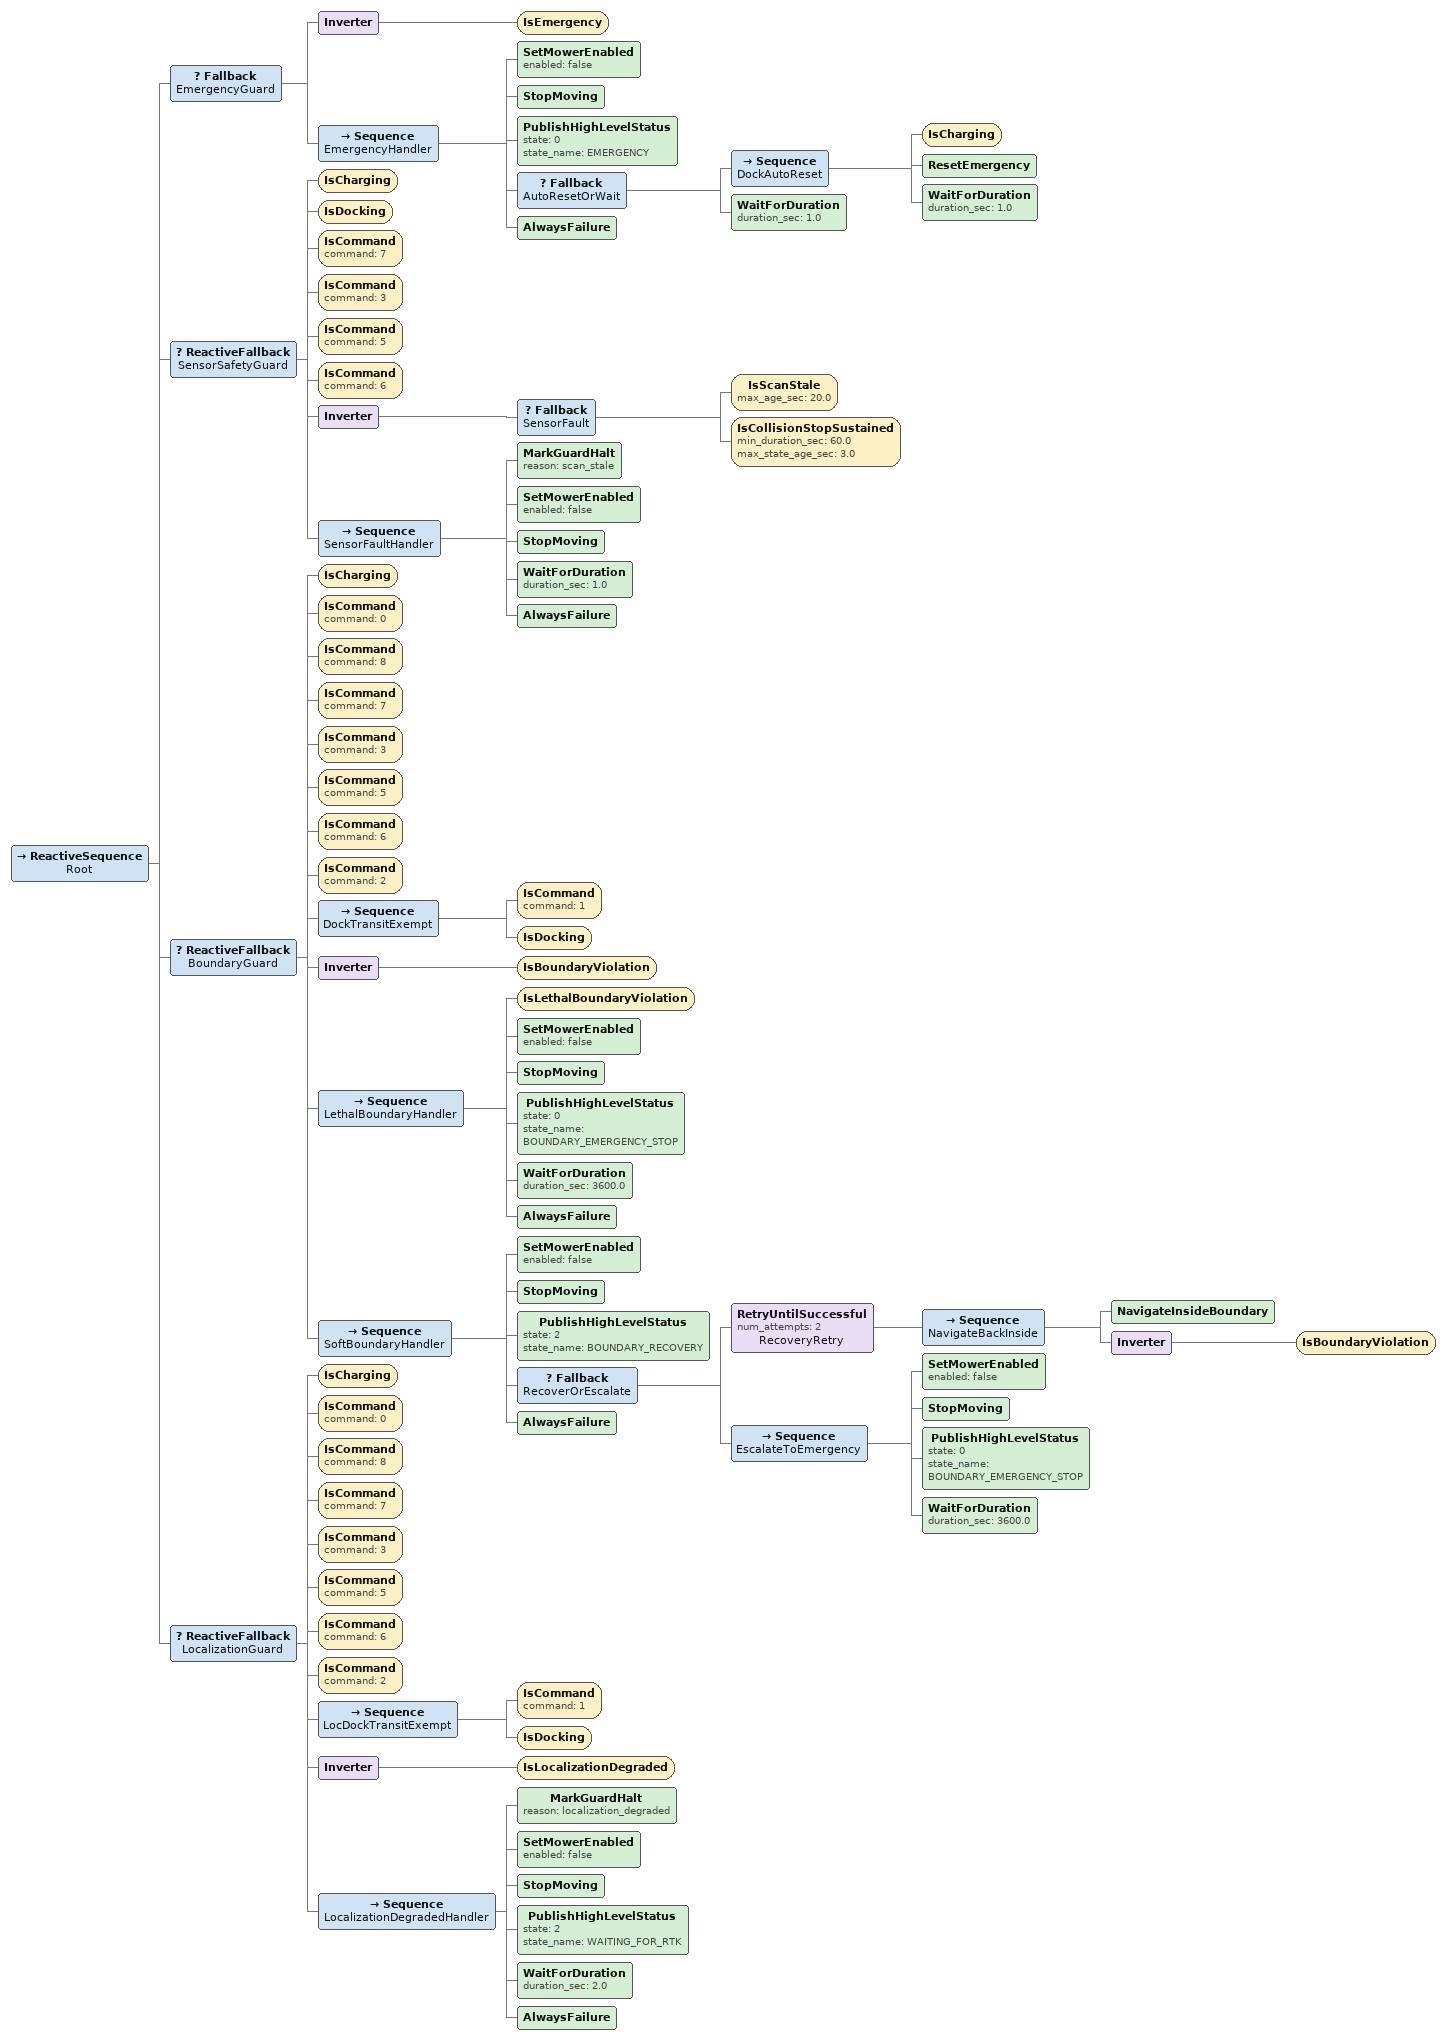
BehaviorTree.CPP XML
<ReactiveSequence name="Root">

  <Fallback name="EmergencyGuard">
    <Inverter><IsEmergency/></Inverter>
    <Sequence name="EmergencyHandler">
      <SetMowerEnabled enabled="false"/>
      <StopMoving/>
      <PublishHighLevelStatus state="0" state_name="EMERGENCY"/>
      <Fallback name="AutoResetOrWait">
        <!-- If charging (on dock), auto-reset emergency -->
        <Sequence name="DockAutoReset">
          <IsCharging/>
          <ResetEmergency/>
          <WaitForDuration duration_sec="1.0"/>
        </Sequence>
        <!-- Not on dock — just wait and re-check -->
        <WaitForDuration duration_sec="1.0"/>
      </Fallback>
      <AlwaysFailure/>
    </Sequence>
  </Fallback>

  <ReactiveFallback name="SensorSafetyGuard">
    <IsCharging/>
    <IsDocking/>
    <IsCommand command="7"/>
    <IsCommand command="3"/>
    <IsCommand command="5"/>
    <IsCommand command="6"/>
    <Inverter>
      <Fallback name="SensorFault">
        <IsScanStale max_age_sec="20.0"/>
        <IsCollisionStopSustained min_duration_sec="60.0" max_state_age_sec="3.0"/>
      </Fallback>
    </Inverter>
    <Sequence name="SensorFaultHandler">
      <MarkGuardHalt reason="scan_stale"/>
      <SetMowerEnabled enabled="false"/>
      <StopMoving/>
      <WaitForDuration duration_sec="1.0"/>
      <AlwaysFailure/>
    </Sequence>
  </ReactiveFallback>

  <ReactiveFallback name="BoundaryGuard">
    <IsCharging/>
    <IsCommand command="0"/>
    <IsCommand command="8"/>
    <IsCommand command="7"/>
    <IsCommand command="3"/>
    <IsCommand command="5"/>
    <IsCommand command="6"/>
    <IsCommand command="2"/>
    <Sequence name="DockTransitExempt">
      <IsCommand command="1"/>
      <IsDocking/>
    </Sequence>
    <Inverter><IsBoundaryViolation/></Inverter>

    <!-- Lethal path: stop immediately, latch -->
    <Sequence name="LethalBoundaryHandler">
      <IsLethalBoundaryViolation/>
      <SetMowerEnabled enabled="false"/>
      <StopMoving/>
      <PublishHighLevelStatus state="0" state_name="BOUNDARY_EMERGENCY_STOP"/>
      <WaitForDuration duration_sec="3600.0"/>
      <AlwaysFailure/>
    </Sequence>

    <!-- Soft path: stop, then route back to a known-inside pose -->
    <Sequence name="SoftBoundaryHandler">
      <SetMowerEnabled enabled="false"/>
      <StopMoving/>
      <PublishHighLevelStatus state="2" state_name="BOUNDARY_RECOVERY"/>
      <Fallback name="RecoverOrEscalate">
        <RetryUntilSuccessful num_attempts="2" name="RecoveryRetry">
          <Sequence name="NavigateBackInside">
            <NavigateInsideBoundary/>
            <!-- Succeed only if Nav2 actually put us back inside a
                 defined area. -->
            <Inverter><IsBoundaryViolation/></Inverter>
          </Sequence>
        </RetryUntilSuccessful>
        <!-- Recovery failed — treat as lethal going forward. -->
        <Sequence name="EscalateToEmergency">
          <SetMowerEnabled enabled="false"/>
          <StopMoving/>
          <PublishHighLevelStatus state="0" state_name="BOUNDARY_EMERGENCY_STOP"/>
          <WaitForDuration duration_sec="3600.0"/>
        </Sequence>
      </Fallback>
      <AlwaysFailure/>
    </Sequence>
  </ReactiveFallback>

  <ReactiveFallback name="LocalizationGuard">
    <IsCharging/>
    <IsCommand command="0"/>
    <IsCommand command="8"/>
    <IsCommand command="7"/>
    <IsCommand command="3"/>
    <IsCommand command="5"/>
    <IsCommand command="6"/>
    <IsCommand command="2"/>
    <Sequence name="LocDockTransitExempt">
      <IsCommand command="1"/>
      <IsDocking/>
    </Sequence>
    <Inverter><IsLocalizationDegraded/></Inverter>

    <Sequence name="LocalizationDegradedHandler">
      <MarkGuardHalt reason="localization_degraded"/>
      <SetMowerEnabled enabled="false"/>
      <StopMoving/>
      <PublishHighLevelStatus state="2" state_name="WAITING_FOR_RTK"/>
      <WaitForDuration duration_sec="2.0"/>
      <AlwaysFailure/>
    </Sequence>
  </ReactiveFallback>
</ReactiveSequence>
